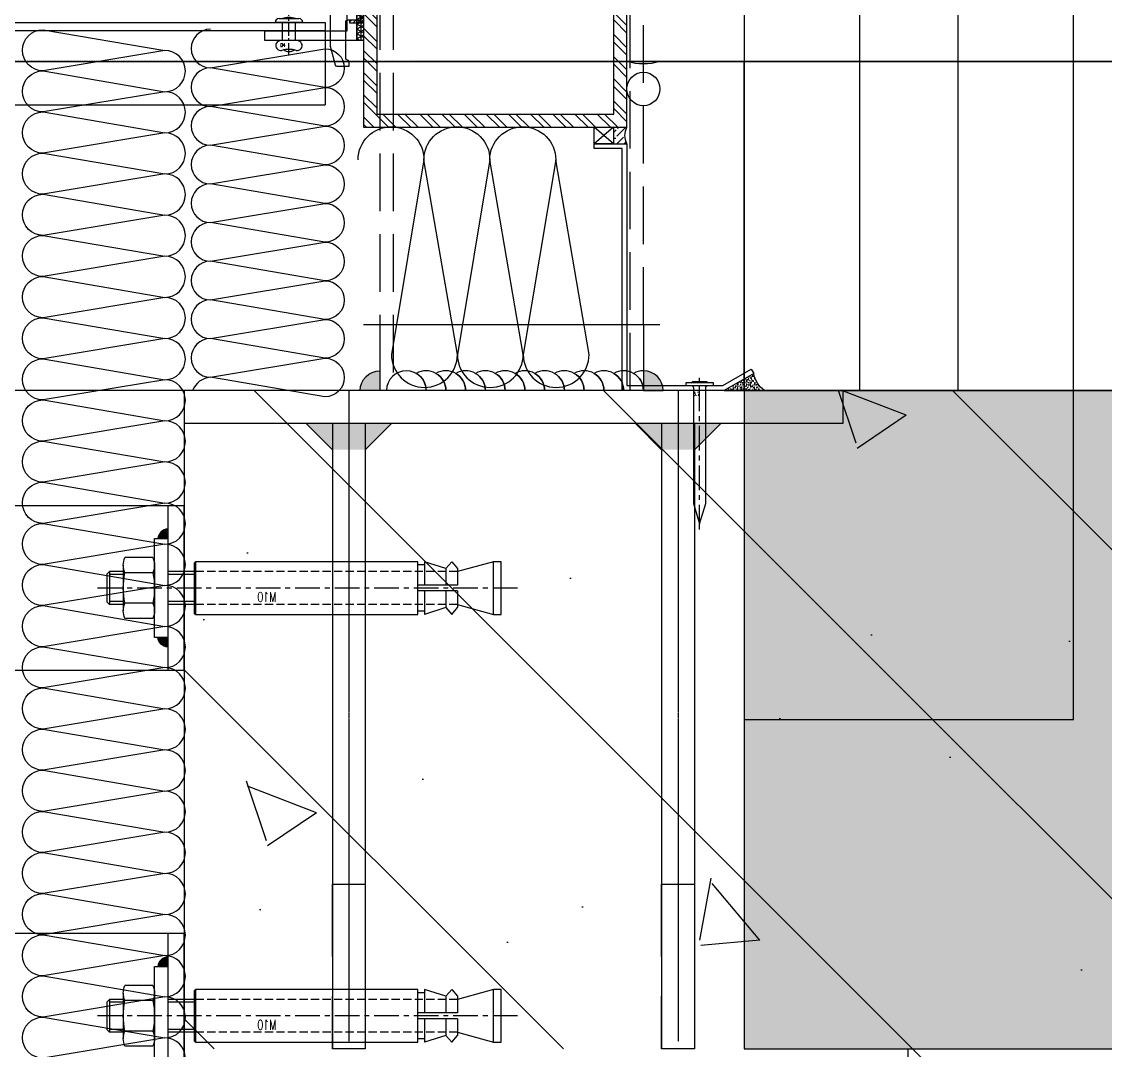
# Model space of a CAD drawing. Extents: x 220580 to 2027826, y -309201 to 71987.
# Drawn here: x 1044479.5 to 1044808.6, y -222655.3 to -222342.7 of the extents above; entities that cross this region are included whole.
import ezdxf
from ezdxf.enums import TextEntityAlignment as Align

# ---------------------------------------------------------------- set-up
doc = ezdxf.new("R2010")
doc.units = 0
for name, pattern in [('__DASH', [0.35, 0.25, -0.1]), ('CENTER', [2, 1.25, -0.25, 0.25, -0.25]), ('DASH', [0.35, 0.25, -0.1]), ('DOTE', [2.4200000000000004, 2, -0.2, 0.02, -0.2]), ('ZN-CENTER', [2, 1.25, -0.25, 0.25, -0.25]), ('ZN-DASH', [0.35, 0.25, -0.1])]:
    doc.linetypes.add(name, pattern=pattern)
for name, color, linetype in [('!ZN1-填充-8', 8, 'Continuous'), ('!ZN3-玻璃幕墙-4', 4, 'Continuous'), ('!ZN3-铝板幕墙-3', 3, 'Continuous'), ('!ZN4-辅助材料-1', 1, 'Continuous'), ('!ZN4-配件-11', 11, 'Continuous'), ('!ZN5-钢材投影-40', 40, 'Continuous'), ('!ZN5-铝材投影-112', 112, 'Continuous'), ('!ZN5-铝材断面-6', 6, 'Continuous'), ('!ZN6-虚线-8', 8, 'ZN-DASH'), ('20剖面图$0$A-SFCE', 30, 'Continuous'), ('20剖面图$0$AS-COLN', 6, 'Continuous'), ('20剖面图$0$PUB_HATCH', 8, 'Continuous'), ('2钢材断面', 2, 'Continuous'), ('40钢材投影', 40, 'Continuous'), ('A-AXIS-DOTE', 14, 'DOTE'), ('A-HATCH-1', 252, 'Continuous'), ('A-HATCH-2', 251, 'Continuous'), ('A-LIN-V', 9, 'Continuous'), ('A-WINDOW', 140, 'Continuous'), ('A_Hatch', 8, 'Continuous'), ('ALT_CEN-0-30', 1, 'CENTER'), ('AS-COLN', 6, 'Continuous'), ('AS-WALL', 40, 'Continuous'), ('COLUMN', 4, 'Continuous'), ('DIM', 173, 'Continuous'), ('Fill', 8, 'Continuous'), ('焊缝', 8, 'Continuous')]:
    doc.layers.add(name, color=color, linetype=linetype)
doc.layers.add('0CABR-填充', color=8, linetype='Continuous', lineweight=5)
doc.layers.add('0CABR-密封材料、垫片', color=195, linetype='Continuous', lineweight=9)
doc.styles.add('DHTEXT-1', font='ROMANS.shx', dxfattribs={"width": 0.7, "bigfont": 'CHINESE.shx'})
doc.dimstyles.new('ZN200', dxfattribs={"dimscale": 200, "dimtxt": 2.5, "dimasz": 1.5, "dimexe": 1, "dimexo": 2, "dimgap": 0.9, "dimtad": 1, "dimdec": 0, "dimdsep": 46, "dimtxsty": 'DHTEXT-1', "dimblk": 'ARCHTICK', "dimcen": 2.5, "dimclrd": 173, "dimclre": 173, "dimclrt": 7, "dimazin": 2, "dimtfac": 1, "dimtdec": 0, "dimtix": 1, "dimtmove": 2, "dimatfit": 3, "dimfxl": 0, "dimtolj": 1, "dimtzin": 0, "dimarcsym": 0})
pattern_1 = [(45, (962085.4510288625, -568257.4520265248), (-53.03300858899107, 53.03300858899107), []), (49.99999999999999, (962085.4510288625, -568257.4520265248), (215.178054780226, -18.82564049477853), [22.5, -247.5]), (355, (962085.4510288625, -568257.4520265248), (-41.6254000839, 225.6576401100035), [18, -198]), (100.4514, (962103.3825328625, -568259.0208285248), (173.5528145142065, 206.8318626182861), [19.122057, -210.3426336]), (46.18420000000001, (962085.4510288625, -568197.4520265248), (320.1723145876933, -49.65570429870542), [33.75, -371.25]), (96.6356, (962112.1320523624, -568201.5900186249), (280.398811664611, 292.2353612701325), [28.6830864, -315.5139]), (351.1842, (962085.4510288625, -568197.4520265248), (280.3985835400882, 292.2355802775974), [27, -297]), (21, (962115.4510288625, -568212.4520265248), (179.0721156355385, -120.7856671996016), [22.5, -247.5]), (326.0000000000001, (962115.4510288625, -568212.4520265248), (72.99459957647451, 217.5450135140559), [18, -198]), (71.4514, (962130.3736987631, -568222.5175083249), (252.066788574447, 96.75914901298572), [19.122057, -210.3426336]), (37.50000000000001, (962085.4510288625, -568257.4520265248), (3.647956595187201, 99.86815614939344), [0, -195.6, 0, -201, 0, -198.75]), (7.499999999999999, (962085.4510288625, -568257.4520265248), (78.92086123264458, 118.3235135647081), [0, -114.6, 0, -191.1, 0, -75.75]), (327.5, (962018.5510288631, -568257.4520265248), (160.1467308517227, -6.766461520313927), [0, -75, 0, -234, 0, -310.5]), (317.5, (961988.5510288631, -568257.4520265248), (174.9558508027159, 30.03149469969532), [0, -97.5, 0, -155.4, 0, -220.5])]

# ---------------------------------------------------------------- blocks, each defined once
blk = doc.blocks.new('w42342343')
at = {"layer": 'A-WINDOW'}
for points in [[(-1138245.000003817, 573257.452026597), (-1138245.000003817, 568257.4520265248)], [(-1138210.000003817, 573257.452026597), (-1138210.000003817, 568257.4520265248)], [(-1138245.000003817, 568257.4520265248), (-1138245.000003817, 568257.4520265248), (-1138245.000003808, 568157.4520265242), (-1138145.000003808, 568157.4520265242), (-1138145.000003808, 568257.4520265248), (-1138245.000003808, 568257.4520265248)]]:
    blk.add_lwpolyline(points, dxfattribs=at)
at = {"layer": 'A-WINDOW', "elevation": -8.744413752882936e-05}
for points in [[(-1138180.000003917, 568257.4520265248), (-1138180.000003918, 573257.452026597)], [(-1138145.000003917, 568257.4520265248), (-1138145.000003918, 573257.452026597)]]:
    blk.add_lwpolyline(points, dxfattribs=at)
at = {"layer": 'COLUMN'}
blk.add_lwpolyline([(-1138245.000003817, 573427.452026597), (-1138245.000003817, 568257.4520265246)], dxfattribs=at)
blk = doc.blocks.new('55555')
at = {"layer": 'COLUMN'}
blk.add_lwpolyline([(-349.9995807148516, 699.9999999991851), (-349.9995807148516, -14200.00000047102), (350.0004192851484, -14200.00000047102), (350.0004192851484, 699.9999999991851)], close=True, dxfattribs=at)
blk = doc.blocks.new('20250917080948')
at = {"layer": 'A-AXIS-DOTE', "linetype": '__DASH', "ltscale": 2}
blk.add_line((93070.14830308408, 2.328306436538696e-10), (-8769.276232785545, 0), dxfattribs=at)
blk = doc.blocks.new('20250822090122')
at = {"layer": 'A_Hatch'}
h = blk.add_hatch(dxfattribs=at)
h.set_pattern_fill('ANSI32', color=256)
h.set_pattern_definition([(45, (-80, -40), (-3.367596045400933, 3.367596045400933), []), (45, (-77.75493500000448, -40), (-3.367596045400933, 3.367596045400933), [])])
h.paths.add_polyline_path([(0, 40), (-80, 40), (-80, -40), (0, -40)])
h.paths.add_polyline_path([(-4, 36), (-4, -36), (-76, -36), (-76, 36)], flags=16)
at = {"layer": '2钢材断面'}
for points in [[(-80, 40), (0, 40), (0, -40), (-80, -40)], [(-76, 36), (-4, 36), (-4, -36), (-76, -36)]]:
    blk.add_lwpolyline(points, close=True, dxfattribs=at)
blk = doc.blocks.new('20230625105620')
at = {"layer": '0CABR-填充'}
h = blk.add_hatch(dxfattribs=at)
h.set_pattern_fill('ANSI38', color=256, scale=0.3, angle=90.00000000000001)
h.set_pattern_definition([(135, (669.6330778690171, -11486.45394119481), (-0.6735192090801863, -0.6735192090801866), []), (225, (669.6330778690171, -11486.45394119481), (-0.6735192090801858, -2.02055762724056), [2.38125, -1.42875])])
h.paths.add_polyline_path([(-5.199999999720603, 3.69999999992433), (-5.199999999953434, 4.500000000203727), (-8.5, 4.499999999970896), (-8.49999999976717, 7.499999999970896), (-5.199999999953434, 7.499999999970896), (-5.199999999953434, 8.300000000017462), (-9.49999999976717, 8.300000000017462), (-9.5, 3.69999999992433)])
h = blk.add_hatch(dxfattribs=at)
h.set_pattern_fill('ANSI38', color=256, scale=0.3, angle=90)
h.set_pattern_definition([(135, (669.6330778690754, -11486.45394119481), (-0.6735192090801865, -0.6735192090801864), []), (225, (669.6330778690754, -11486.45394119481), (-0.6735192090801867, -2.020557627240559), [2.38125, -1.42875])])
h.paths.add_polyline_path([(-5.199999999662396, 3.69999999992433), (-5.199999999895226, 4.500000000203727), (-8.499999999941792, 4.499999999970896), (-8.499999999708962, 7.499999999970896), (-5.199999999895226, 7.499999999970896), (-5.199999999895226, 8.300000000017462), (-9.499999999708962, 8.300000000017462), (-9.499999999941792, 3.69999999992433)])
h = blk.add_hatch(dxfattribs=at)
h.set_pattern_fill('ANSI38', color=256, scale=0.3, angle=90.00000000000001)
h.set_pattern_definition([(135, (669.6330778687843, -11498.45394119481), (-0.6735192090801863, -0.6735192090801866), []), (225, (669.6330778687843, -11498.45394119481), (-0.6735192090801858, -2.02055762724056), [2.38125, -1.42875])])
h.paths.add_polyline_path([(-5.199999999953434, -8.30000000007567), (-5.200000000186265, -7.499999999796273), (-8.50000000023283, -7.500000000029104), (-8.5, -4.500000000029104), (-5.200000000186265, -4.500000000029104), (-5.200000000186265, -3.699999999982538), (-9.5, -3.699999999982538), (-9.50000000023283, -8.30000000007567)])
h = blk.add_hatch(dxfattribs=at)
h.set_pattern_fill('ANSI38', color=256, scale=0.3, angle=90)
h.set_pattern_definition([(135, (669.6330778688425, -11498.45394119481), (-0.6735192090801865, -0.6735192090801864), []), (225, (669.6330778688425, -11498.45394119481), (-0.6735192090801867, -2.020557627240559), [2.38125, -1.42875])])
h.paths.add_polyline_path([(-5.199999999895226, -8.30000000007567), (-5.200000000128057, -7.499999999796273), (-8.500000000174623, -7.500000000029104), (-8.499999999941792, -4.500000000029104), (-5.200000000128057, -4.500000000029104), (-5.200000000128057, -3.699999999982538), (-9.499999999941792, -3.699999999982538), (-9.500000000174623, -8.30000000007567)])
at = {"layer": '!ZN4-辅助材料-1'}
for points in [[(-5.199999999662396, 3.69999999992433), (-5.199999999895226, 4.500000000203727), (-8.499999999941792, 4.499999999970896), (-8.499999999708962, 7.499999999970896), (-5.199999999895226, 7.499999999970896), (-5.199999999895226, 8.300000000017462), (-9.499999999708962, 8.300000000017462), (-9.499999999941792, 3.69999999992433), (-5.199999999662396, 3.69999999992433)], [(-5.199999999662396, -3.700000000215368), (-5.199999999895226, -4.500000000261934), (-8.499999999941792, -4.500000000261934), (-8.499999999708962, -7.500000000029104), (-5.199999999895226, -7.500000000261934), (-5.199999999895226, -8.30000000007567), (-9.499999999708962, -8.30000000007567), (-9.499999999941792, -3.699999999982538), (-5.199999999662396, -3.700000000215368)]]:
    blk.add_lwpolyline(points, dxfattribs=at)
at = {"layer": '!ZN5-铝材投影-112'}
blk.add_lwpolyline([(-4.499999999767169, 3.999999999970896), (-4.5, -4.000000000029104, -0.4142135623702536), (-4.999999999767169, -4.500000000029104), (-7.999999999767169, -4.500000000029104, 0.414213562373095), (-8.49999999976717, -5.000000000029104), (-8.49999999976717, -7.000000000029104, 0.414213562373095), (-7.999999999767169, -7.500000000029104), (-4.499999999476131, -7.500000000025466, -0.414213562373095), (-3.999999999476131, -8.000000000025466), (-3.999999999476131, -19.00000000002547, -0.414213562373095), (-4.499999999476131, -19.50000000002547, 0.414213562373095), (-4.999999999476131, -20.00000000002547), (-4.999999999476131, -21.50000000002547), (-1.491358648519963, -21.5000000000291, 0.3394542588629411), (-1.008395735407248, -21.12940952254576), (0.5, -15.5000000000291), (0.5, -0.5000000000291038), (0, -2.91038304567337e-11), (0.5, 0.4999999999708962), (0.5000000002328306, 15.4999999999709), (-1.008395735174417, 21.12940952248755, 0.3394542588629411), (-1.491358648519963, 21.4999999999709), (-4.999999999476131, 21.49999999996726), (-4.999999999476131, 19.99999999996726, 0.414213562373095), (-4.499999999476131, 19.49999999996726, -0.414213562373095), (-3.999999999476131, 18.99999999996726), (-3.999999999476131, 7.999999999967258, -0.414213562373095), (-4.499999999476131, 7.499999999967258), (-7.999999999767169, 7.499999999970896, 0.414213562373095), (-8.49999999976717, 6.999999999970896), (-8.49999999976717, 4.999999999970896, 0.414213562373095), (-7.999999999767169, 4.499999999970896), (-4.999999999767169, 4.499999999970896, -0.4142135623688329), (-4.499999999767169, 3.999999999970896)], format="xyb", close=True, dxfattribs=at)
at = {"layer": '0CABR-密封材料、垫片'}
for points in [[(-5.199999999720603, 3.69999999992433), (-5.199999999953434, 4.500000000203727), (-8.5, 4.499999999970896), (-8.49999999976717, 7.499999999970896), (-5.199999999953434, 7.499999999970896), (-5.199999999953434, 8.300000000017462), (-9.49999999976717, 8.300000000017462), (-9.5, 3.69999999992433), (-5.199999999720603, 3.69999999992433)], [(-5.199999999720603, -3.700000000215368), (-5.199999999953434, -4.500000000261934), (-8.5, -4.500000000261934), (-8.49999999976717, -7.500000000029104), (-5.199999999953434, -7.500000000261934), (-5.199999999953434, -8.30000000007567), (-9.49999999976717, -8.30000000007567), (-9.5, -3.699999999982538), (-5.199999999720603, -3.700000000215368)]]:
    blk.add_lwpolyline(points, dxfattribs=at)
blk = doc.blocks.new('*U1818')
at = {"linetype": 'ByBlock', "lineweight": -2, "ltscale": 10}
for p, q in [((0, 4.200000000000099), (0, -4.199999999999992)), ((-1.19999999999709, -2.999999999995627), (-1.19999999999709, 2.999999999995733)), ((5.50000000054162, 2.000000000000053), (0, 2.000000000000053)), ((5.50000000054162, 2.500000000000053), (5.50000000054162, -2.499999999999947)), ((5.50000000054162, -1.999999999999947), (0, -1.999999999999947))]:
    blk.add_line(p, q, dxfattribs=at)
at = {"color": 0, "linetype": 'CENTER', "ltscale": 3}
blk.add_line((10.0124521631674, 5.329070518200751e-14), (-2.451370260241674, 5.329070518200751e-14), dxfattribs=at)
at = {"linetype": 'ByBlock', "lineweight": -2, "ltscale": 10}
for centre, radius, start, end in [((0, 2.999999999995733), 1.2, 90, 180), ((7.00000000054162, 2.500000000000053), 1.5, 348.4480414647314, 180), ((4.415117063422031, -3.584688101909705e-12), 5.96066603962293, 160.3950489643864, 199.6049510356135), ((16.16515139045397, 5.329070518200751e-14), 8, 164.3308475018224, 195.6691524981776), ((6.186535024229231, -0.0009536892320660684), 2.672094166157843, 323.2266208412516, 36.78433105121244), ((0, -2.999999999995627), 1.2, 180, 270), ((7.00000000054162, -2.499999999999947), 1.5, 180, 11.5519585352685)]:
    blk.add_arc(centre, radius, start, end, dxfattribs=at)
at = {"layer": 'Defpoints', "color": 0, "ltscale": 10, "style": 'DHTEXT-1', "width": 0.7}
blk.add_text('D4', height=1, rotation=90, dxfattribs=at).set_placement((7.370543652128534, -1.846676056511448), align=Align.CENTER)
blk = doc.blocks.new('20180403.16475379')
at = {"layer": '!ZN1-填充-8', "ltscale": 2}
blk.add_hatch(color=8, dxfattribs=at).paths.add_polyline_path([(1.000034899334423e-08, -6), (1.000034899334423e-08, 0), (6.000000010000349, 0, -0.4142135623730951)])
blk.add_lwpolyline([(1.000034899334423e-08, 0), (1.000034899334423e-08, -6, 0.414213562373095), (6.000000010000349, 0)], format="xyb", dxfattribs=at)
blk = doc.blocks.new('20250910130618')
at = {"layer": '!ZN5-钢材投影-40', "ltscale": 1000}
for p, q in [((111.0017149738742, 0), (111.0017149738742, -20)), ((191.0017149738705, 0), (191.0017149738778, -20))]:
    blk.add_line(p, q, dxfattribs=at)
at = {"layer": '!ZN6-虚线-8', "color": 8, "linetype": 'ZN-DASH', "ltscale": 70}
for p, q in [((111.0017149738742, 0), (111.0017149738669, 149.9999999999854)), ((111.0017149738815, 150), (191.0017149738633, 150)), ((115.0017149738742, -20), (115.0017149738596, 149.9999999999854)), ((187.0017149738633, 149.9999999999854), (187.0017149738633, -20)), ((191.0017149738633, 149.9999999999854), (191.0017149738705, 0))]:
    blk.add_line(p, q, dxfattribs=at)
at = {"layer": '焊缝', "ltscale": 1000, "elevation": -1.078624396247179e-10}
blk.add_lwpolyline([(111.0017149738705, -14.00000024508336, -0.1315798025015422), (114, -14.80384757729189, 0.2679491924311229), (111, -20, -0.5773502691896255), (120, -14.80384757729189, 0.2679491924311229), (117, -20, -0.5773502691896255), (126, -14.80384757729189, 0.2679491924311229), (123, -20, -0.5773502691896255), (132, -14.80384757729189, 0.2679491924311229), (129, -20, -0.5773502691896255), (138, -14.80384757729189, 0.2679491924311229), (135, -20, -0.5773502691896255), (144, -14.80384757729189, 0.2679491924311229), (141, -20, -0.5773502691896255), (150, -14.80384757729189, 0.2679491924311229), (147, -20, -0.5773502691896255), (156, -14.80384757729189, 0.2679491924311229), (153, -20, -0.5773502691896255), (162, -14.80384757729189, 0.2679491924311229), (159, -20, -0.5773502691896255), (168, -14.80384757729189, 0.2679491924311229), (165, -20, -0.5773502691896255), (174, -14.80384757729189, 0.2679491924311229), (171, -20, -0.5773502691896255), (180, -14.80384757729189, 0.2679491924311229), (177, -20, -0.9999999999999999), (189, -20)], format="xyb", dxfattribs=at)
at = {"layer": '!ZN3-玻璃幕墙-4', "xscale": -1, "rotation": 270}
blk.add_blockref('20180403.16475379', (111.0017149638697, -20.00000000999717), dxfattribs=at)
at = {"layer": '!ZN3-玻璃幕墙-4', "rotation": 90}
blk.add_blockref('20180403.16475379', (191.001714983875, -20.00000000999717), dxfattribs=at)
blk = doc.blocks.new('*U1916')
at = {"linetype": 'ByBlock', "ltscale": 10}
for p, q in [((-0.7999999999997556, 4.200000000000042), (-0.7999999999997556, -4.20000000000147)), ((-1.335820343228988e-12, 4.200000000000042), (-0.7999999999997556, 4.200000000000042)), ((1.335820343228988e-12, -4.199999999999935), (-1.335820343228988e-12, 4.200000000000042)), ((-1.099999999999767, 2.281819537641123), (-1.099999999999767, -2.281819537642608)), ((-0.9499999999997897, 2.326965969312877), (-0.9499999999997897, -2.326965969314362)), ((-0.7999999999997556, -4.20000000000147), (1.335820343228988e-12, -4.199999999999935))]:
    blk.add_line(p, q, dxfattribs=at)
at = {"color": 0, "linetype": 'ZN-CENTER', "ltscale": 6}
blk.add_line((43.75691669705304, 4.925789506012574e-14), (-2.334210881697629, 5.329070518200751e-14), dxfattribs=at)
at = {"linetype": 'ByBlock', "ltscale": 10}
blk.add_lwpolyline([(0, -2.522000000000165, -0.414213562373095), (0.6719999999999402, -1.849999999999969), (35.87027027027045, -1.849999999999973), (42, 4.925789506012574e-14), (35.87027027027045, 1.850000000000072), (0.6719999999999402, 1.850000000000076, -0.414213562373095), (0, 2.521999999999476)], format="xyb", dxfattribs=at)
for centre, start, end in [((-1.117211323007012, 2.610766877386478), 272.9951230191359, 344.3665125859252), ((-1.117211323007012, -2.610766877387963), 15.63348741407401, 87.00487698086415)]:
    blk.add_arc(centre, 0.329397301089755, start, end, dxfattribs=at)
at = {"layer": 'Defpoints', "color": 0, "ltscale": 10, "style": 'DHTEXT-1', "width": 0.7}
blk.add_text('3.7', height=1.125, rotation=90, dxfattribs=at).set_placement((3.092591720855712, -0.9336714974895588), align=Align.CENTER)
blk = doc.blocks.new('*U619')
at = {"layer": '!ZN1-填充-8'}
h = blk.add_hatch(dxfattribs=at)
h.set_pattern_fill('AR-SAND', color=256, scale=0.5, angle=180, style=0)
h.set_pattern_definition([(217.5, (-3496.63743785773, 21478.81138280567), (0.03149667905480396, -0.9634118845065793), [0, -0.76, 0, -0.85, 0, -0.8125]), (187.5, (-3496.63743785773, 21478.81138280567), (-0.8848883526338638, -1.41107303261487), [0, -0.4099999999999999, 0, -0.6849999999999999, 0, -0.2625]), (147.4999999999999, (-3496.022437857725, 21478.81138280567), (-1.557070930875748, -0.002829526768482058), [0, -0.2499999999999997, 0, -0.8999999999999989, 0, -1.174999999999998]), (137.5, (-3496.022437857725, 21478.81138280567), (-1.503063302286147, -0.4388377824671244), [0, -0.125, 0, -0.59, 0, -0.675])])
edge = h.paths.add_edge_path()
edge.add_line((8.185452315956354e-12, 42.30838718621089), (2.273736754432321e-11, 31.06128499305487))
edge.add_line((2.273736754432321e-11, 31.06128499305487), (5.160769515497122, 39.99999999999272))
edge.add_ellipse((6.64013668665666, 50.23041967866448), major_axis=(-7.309241206491248, 7.309241206491246), ratio=0.9999999999978988, start_angle=95.03073259713369, end_angle=126.77179443822749, ccw=False)
at = {"layer": '!ZN1-填充-8', "ltscale": 0.1}
h = blk.add_hatch(dxfattribs=at)
h.set_pattern_fill('ANSI36', color=256, style=0)
h.set_pattern_definition([(45, (-3493.069367150369, 21478.81138280565), (0.8418990113502336, 3.086963041617522), [3.96875, -0.79375, 0, -0.79375])])
edge = h.paths.add_edge_path()
edge.add_line((74.99999999999844, 1.500000000002911), (74.99999999999935, -2.598842320768016))
edge.add_line((74.99999999999935, -2.598842320768016), (79.99999999999935, -2.598842320768016))
edge.add_line((79.99999999999935, -2.598842320768016), (79.99999999999935, 1.500000000006549))
edge.add_arc((77.49999999999616, 6.267781087618642), 5.383468816610241, 242.3295984684391, 297.670401531626, ccw=False)
at = {"layer": '!ZN4-辅助材料-1', "ltscale": 4}
blk.add_lwpolyline([(5.160769515494394, 39.99999999999272), (3.456079866737127e-11, 31.06128499305487), (3.456079866737127e-11, 31.06128499305487), (1.2732925824821e-11, 43.26778185682633, 0.1983726770642686), (5.16076951550167, 39.99999999999272)], format="xyb", dxfattribs=at)
at = {"layer": '!ZN4-辅助材料-1'}
blk.add_lwpolyline([(74.99999999999935, -2.598842320768016), (74.99999999999935, -8.499999999997089), (79.99999999999935, -8.499999999997089), (79.99999999999935, -2.598842320768016)], close=True, dxfattribs=at)
at = {"layer": '!ZN4-辅助材料-1', "color": 8}
for points in [[(74.99999999999935, -2.598842320768016), (79.99999999999935, -8.499999999997089)], [(79.99999999999935, -2.598842320768016), (74.99999999999935, -8.499999999997089)]]:
    blk.add_lwpolyline(points, dxfattribs=at)
at = {"layer": '!ZN4-辅助材料-1', "color": 1, "ltscale": 0.1}
blk.add_arc((77.49999999999616, 6.267781087618642), 5.383468816610241, 242.3295984684387, 297.6704015316304, dxfattribs=at)
at = {"ltscale": 20}
blk.add_lwpolyline([(74.99999999999844, -8.499999999997089), (74.99999999999844, 1.500000000002911), (1.5, 1.500000000029104), (1.500000000034561, 30.65936120440892), (6.459807621177333, 39.25), (5.160769515494394, 39.99999999999272), (3.456079866737127e-11, 31.06128499305487), (0, 0), (73.49999999999844, -7.269740365245525e-13), (73.49999999999844, -8.499999999997089)], close=True, dxfattribs=at)
at = {"layer": '!ZN4-配件-11', "color": 1, "extrusion": (0, 0, -1), "zscale": -1}
blk.add_blockref('*U1916', (-1.500000000033197, 23.56136798580701), dxfattribs=at)
blk = doc.blocks.new('室内胶缝示意')
at = {"ltscale": 0.1}
blk.add_arc((-4.999999999869033, 15.57612454575161), 16.35896255462005, 252.2031562995401, 287.7968437004599, dxfattribs=at)
at = {"ltscale": 0.1, "extrusion": (0, 0, -1)}
blk.add_ellipse((-4.990384680597344, -8.375798344054544), major_axis=(-3.911665190393874e-10, 5.092968818538793), ratio=0.981745653301395, dxfattribs=at)
blk = doc.blocks.new('A$Cec10f56f')
at = {"layer": '!ZN1-填充-8'}
h = blk.add_hatch(color=252, dxfattribs=at)
h.dxf.hatch_style = 1
h.paths.add_polyline_path([(10.00000073583942, 54.9999991057266), (10.00000073583942, 62.94425072797458), (18.00873087856598, 54.99999902409036)])
h = blk.add_hatch(color=252, dxfattribs=at)
h.dxf.hatch_style = 1
h.paths.add_polyline_path([(18.00873087856598, 54.99999902409036), (18.0087308887596, 44.99999946681783), (10.00000074603304, 44.99999946681783), (10.00000073583942, 54.9999991057266)])
h = blk.add_hatch(color=252, dxfattribs=at)
h.dxf.hatch_style = 1
h.paths.add_polyline_path([(10.00000073583942, 44.99999982787995), (10.00000073583942, 37.05574820563197), (18.00873087856598, 44.99999990951619)])
h = blk.add_hatch(color=252, dxfattribs=at)
h.dxf.hatch_style = 1
h.paths.add_polyline_path([(10.00000073583942, -45.0000008942734), (10.00000073583942, -37.05574927202542), (18.00873087856598, -45.00000097590964)])
h = blk.add_hatch(color=252, dxfattribs=at)
h.dxf.hatch_style = 1
h.paths.add_polyline_path([(18.00873087856598, -45.00000097590964), (18.0087308887596, -55.00000053318217), (10.00000074603304, -55.00000053318217), (10.00000073583942, -45.0000008942734)])
h = blk.add_hatch(color=252, dxfattribs=at)
h.dxf.hatch_style = 1
h.paths.add_polyline_path([(10.00000073583942, -55.00000017212005), (10.00000073583942, -62.94425179436803), (18.00873087856598, -55.00000009048381)])
at = {"layer": '2钢材断面'}
for p, q in [((0, 100), (10, 100)), ((0, 100), (0, -100)), ((10, 100), (10.00000109216853, 45)), ((10.00000109216853, 45), (10, -44)), ((10, -44), (10, -100)), ((0, -100), (10, -100))]:
    blk.add_line(p, q, dxfattribs=at)
at = {"layer": '40钢材投影'}
for p, q in [((18.00873087856598, 54.99999902409036), (10.00000073583942, 62.94425072797458)), ((10.00000015634578, 54.9999999126303), (200, 54.99999761907384)), ((200, 55), (200, 45)), ((10, 45), (200, 45)), ((18.00873087856598, 44.99999990951619), (10.00000073583942, 37.05574820563197)), ((18.00873087856598, -45.00000097590964), (10.00000073583942, -37.05574927202542)), ((10.00000015634578, -45.0000000873697), (200, -45.00000238092616)), ((200, -45), (200, -55)), ((10, -55), (200, -55)), ((18.00873087856598, -55.00000009048381), (10.00000073583942, -62.94425179436803))]:
    blk.add_line(p, q, dxfattribs=at)
for points in [[(172, 45), (150, 45), (150, 55), (200, 55), (200, 45), (184, 45)], [(172, -55), (150, -55), (150, -45), (200, -45), (200, -55), (184, -55)]]:
    blk.add_lwpolyline(points, dxfattribs=at)
at = {"layer": 'ALT_CEN-0-30', "ltscale": 0.3}
for p, q in [((0, 50), (197.8050792769063, 50)), ((0, -50), (197.8050792769063, -50))]:
    blk.add_line(p, q, dxfattribs=at)
blk = doc.blocks.new('*U607')
h = blk.add_hatch(color=0)
edge = h.paths.add_edge_path()
edge.add_line((-15.00000000000364, 2.999999999993179), (-15.00000000000364, 1.591615728102624e-12))
edge.add_line((-15.00000000000364, 1.591615728102624e-12), (-18.00000000000387, 2.728484105318785e-12))
edge.add_arc((-14.58609127035152, -0.4139087296600792), 3.438908729653297, 456.9129077606186, 533.0870922391964, ccw=False)
h = blk.add_hatch(color=0)
edge = h.paths.add_edge_path()
edge.add_line((14.99999999999636, 2.999999999993179), (14.99999999999636, 1.591615728102624e-12))
edge.add_line((14.99999999999636, 1.591615728102624e-12), (17.99999999999659, 2.728484105318785e-12))
edge.add_arc((14.58609127034424, -0.4139087296600792), 3.438908729653297, 6.912907760803543, 83.08709223938138)
at = {"color": 0, "linetype": 'CENTER', "ltscale": 6}
blk.add_line((-5.076897547976395e-12, -106.2153711569533), (2.046363078989089e-12, 22.5315035618338), dxfattribs=at)
at = {"linetype": 'ByBlock', "ltscale": 20}
for p, q in [((-4.166666666667254, 18.4999999997375), (-5.000000000003013, 17.66666666640901)), ((-5.000000000003013, 17.66666666640901), (4.999999999996994, 17.66666666640901)), ((-5.000000000003013, 13.49999999992667), (-5.000000000003013, 17.66666666640901)), ((-4.166666666667254, 18.4999999997375), (4.166666666664874, 18.4999999997375)), ((-4.145833333406472, 13.49999999992667), (-4.145833333406472, 17.66666666640901)), ((4.145833333414203, 13.4999999999194), (4.145833333414203, 17.66666666640901)), ((4.166666666664874, 18.4999999997375), (4.999999999996994, 17.66666666640901)), ((4.999999999996994, 13.4999999999194), (4.999999999996994, 17.66666666640901)), ((-6.92820323027513, 13.49999999999625), (6.928203230277404, 13.49999999999625)), ((-9.23760430703146, 4.499999999996248), (-9.23760430703146, 12.99999999999625)), ((-4.618802153515162, 4.499999999996248), (-4.618802153515162, 12.99999999999625)), ((4.618802153517436, 4.499999999996248), (4.618802153517436, 12.99999999999625)), ((9.237604307033735, 4.499999999996248), (9.237604307033735, 12.99999999999625)), ((-6.92820323027513, 3.999999999996248), (6.928203230277404, 3.999999999996248)), ((-5.000000000003013, -7.999999999820957), (-5.000000000003013, 1.820126271923073e-10)), ((-4.145833333406472, -7.999999999820957), (-4.145833333406472, 1.820126271923073e-10)), ((4.145833333414203, -7.999999999820957), (4.145833333414203, 1.820126271923073e-10)), ((4.999999999996994, -7.999999999820957), (4.999999999996994, 1.820126271923073e-10)), ((-7.999999999999375, -8.44444444444514), (-7.55555555555776, -7.999999999999886)), ((-7.55555555555776, -7.999999999999886), (7.555555555555372, -7.999999999999886)), ((8.000000000000625, -8.444444444452415), (7.555555555555372, -7.999999999999886))]:
    blk.add_line(p, q, dxfattribs=at)
at = {"linetype": 'DASH', "ltscale": 10}
for p, q in [((-5.000000000003087, -87.9999999999999), (-5.000000000003013, -7.999999999999886)), ((4.999999999996913, -87.9999999999999), (4.999999999996994, -7.999999999999886))]:
    blk.add_line(p, q, dxfattribs=at)
at = {"ltscale": 10}
for p, q in [((-8.000000000006732, -77.94758677210257), (-0.8888888888934723, -77.94758677210258)), ((-5.963513038755213, -84.4999999999999), (-8.000000000006725, -77.94758677210258)), ((-7.000000000006725, -77.94758677210258), (-7.000000000006725, -75.94758677210258)), ((-0.8888888888934723, -87.9999999999999), (-0.8888888888934723, -75.94758677210258)), ((0.8888888888839013, -87.9999999999999), (0.8888888888839013, -75.94758677210258)), ((0.8888888888839084, -77.94758677210258), (8.00000000000055, -77.94758677210258)), ((5.963513038749038, -84.4999999999999), (8.00000000000055, -77.94758677210258)), ((7.000000000000551, -77.94758677210258), (7.000000000000551, -75.94758677210258)), ((-5.963513038755213, -84.4999999999999), (-0.8888888888934794, -84.4999999999999)), ((0.8888888888839013, -84.4999999999999), (5.963513038749038, -84.4999999999999)), ((-5.963513038755213, -87.9999999999999), (-0.8888888888934794, -87.99999999999989)), ((0.8888888888839013, -87.99999999999989), (5.963513038749038, -87.9999999999999))]:
    blk.add_line(p, q, dxfattribs=at)
at = {"linetype": 'ByBlock', "ltscale": 20}
blk.add_lwpolyline([(14.99999999999727, 1.13686837721616e-13), (14.99999999999727, 4.000000000000114), (-14.99999999999545, 4.000000000000114), (-14.99999999999545, 1.13686837721616e-13)], close=True, dxfattribs=at)
at = {"color": 0}
for points in [[(-15.00000000000273, 2.999999999993292), (-15.00000000000273, 1.13686837721616e-13), (-18.00000000000273, 2.842170943040401e-12, -0.3451779686434808)], [(14.99999999999727, 2.999999999993292), (14.99999999999727, 1.13686837721616e-13), (17.99999999999727, 2.842170943040401e-12, 0.3451779686434808)]]:
    blk.add_lwpolyline(points, format="xyb", close=True, dxfattribs=at)
at = {"ltscale": 10}
blk.add_lwpolyline([(-8.00000000000665, -8.444444444452415), (8.000000000000625, -8.444444444452415), (8.00000000000055, -75.94758677210258), (-8.000000000006725, -75.94758677210258)], close=True, dxfattribs=at)
for points in [[(-5.963513038755213, -84.4999999999999), (-8.000000000006725, -86.2499999999999), (-5.963513038755213, -87.9999999999999)], [(5.963513038749038, -84.4999999999999), (8.00000000000055, -86.2499999999999), (5.963513038749038, -87.9999999999999)]]:
    blk.add_lwpolyline(points, dxfattribs=at)
at = {"linetype": 'ByBlock', "ltscale": 20}
for points in [[(4.999999999996913, -87.9999999999999), (7.999999999982361, -98.98046481074721), (7.999999999985999, -101.2460711060066), (-7.999999999992173, -101.2460711060066), (-7.999999999992173, -98.98046481074721), (-5.000000000003087, -87.9999999999999)], [(7.999999999982361, -98.98046481076176), (-7.999999999992173, -98.98046481076176)]]:
    blk.add_lwpolyline(points, dxfattribs=at)
for centre, radius, start, end in [((-6.92820323027513, 7.916666666664128), 5.583333333333478, 65.56730232063656, 114.4326976793634), ((1.13686837721616e-12, -8.083333333337691), 21.58333333333508, 77.64321860954969, 102.3567813904503), ((6.928203230277404, 7.916666666664128), 5.583333333333478, 65.56730232063656, 114.4326976793634), ((-6.92820323027513, 9.583333333330188), 5.583333333333478, 245.5673023206366, 294.4326976793634), ((1.13686837721616e-12, 25.58333333333201), 21.58333333333508, 257.6432186095497, 282.3567813904503), ((6.928203230277404, 9.583333333330188), 5.583333333333478, 245.5673023206366, 294.4326976793634)]:
    blk.add_arc(centre, radius, start, end, dxfattribs=at)
at = {"layer": 'Defpoints', "color": 0, "ltscale": 10, "style": 'DHTEXT-1', "width": 0.7}
blk.add_text('M10', height=3, rotation=90, dxfattribs=at).set_placement((4.219895687111702, -30.11356242580848), align=Align.CENTER)
blk = doc.blocks.new('20250910150110')
at = {"layer": '!ZN5-钢材投影-40', "ltscale": 1000}
blk.add_line((5, 50), (5, 0), dxfattribs=at)
blk.add_lwpolyline([(85, 50), (85, 0), (0, 0), (0, 50)], close=True, dxfattribs=at)
at = {"layer": '焊缝', "ltscale": 200}
for points in [[(85, 50, 0.5773502691896255), (79, 53.46410161514359, -0.2679491924311228), (81, 50, 0.5773502691896255), (75, 53.46410161514359, -0.2679491924311228), (77, 50, 0.5773502691896255), (71, 53.46410161514359, -0.2679491924311228), (73, 50, 0.5773502691896255), (67, 53.46410161514359, -0.2679491924311228), (69, 50, 0.9999999999999999), (61, 50, 0.9999999999999999)], [(85, 50, -0.5773502691896255), (88.46410161513631, 44, 0.2679491924311229), (85, 46, -0.5773502691896255), (88.46410161513631, 40, 0.2679491924311229), (85, 42, -0.5773502691896255), (88.46410161513631, 36, 0.2679491924311229), (85, 38, -0.5773502691896255), (88.46410161513631, 32, 0.2679491924311229), (85, 34, -0.5773502691896255), (88.46410161513631, 28, 0.2679491924311229), (85, 30, -0.5773502691896255), (88.46410161513631, 24, 0.2679491924311229), (85, 26, -0.5773502691896255), (88.46410161513631, 20, 0.2679491924311229), (85, 22, -0.5773502691896255), (88.46410161513631, 16, 0.2679491924311229), (85, 18, -0.5773502691896255), (88.46410161513631, 12, 0.2679491924311229), (85, 14, -0.5773502691896255), (88.46410161513631, 8, 0.2679491924311229), (85, 10, -0.9999999999999999), (85, 2, -0.9999999999999999)], [(85, 0, -0.5773502691896255), (79, -3.464101615143591, 0.2679491924311228), (81, 0, -0.5773502691896255), (75, -3.464101615143591, 0.2679491924311228), (77, 0, -0.5773502691896255), (71, -3.464101615143591, 0.2679491924311228), (73, 0, -0.5773502691896255), (67, -3.464101615143591, 0.2679491924311228), (69, 0, -0.9999999999999999), (61, 0, -0.9999999999999999)]]:
    blk.add_lwpolyline(points, format="xyb", dxfattribs=at)
at = {"layer": '!ZN4-配件-11', "color": 1, "ltscale": 50, "rotation": 270}
blk.add_blockref('*U607', (5, 25), dxfattribs=at)
blk = doc.blocks.new('A$Cd5f9d5c2')
at = {"layer": '!ZN1-填充-8'}
h = blk.add_hatch(dxfattribs=at)
h.set_pattern_fill('NET3', color=256, scale=0.4, angle=90.00000000000001, style=0)
h.set_pattern_definition([(90, (40464.72729863692, -18950.76664067077), (-1.27, -1.453181936431905e-17), []), (150, (40464.72729863692, -18950.76664067077), (-0.6350000000000002, -1.099852262806237), []), (210, (40464.72729863692, -18950.76664067077), (0.6349999999999998, -1.099852262806237), [])])
h.paths.add_polyline_path([(467.6381285598036, 29.33042074838886), (465.6381285598036, 29.33042074838886), (465.6381285598036, 6.330420752346981), (467.6381285598036, 6.330420752346981)])
at = {"layer": '20剖面图$0$PUB_HATCH'}
h = blk.add_hatch(dxfattribs=at)
h.set_pattern_fill('钢筋混凝土', color=256, scale=30, style=0)
h.set_pattern_definition(pattern_1)
h.paths.add_polyline_path([(300.1999940848909, -1067.452026517509), (300.1999940848909, -99.99999999269494), (-199.8000059435144, -99.99999985657632), (-199.8000058974139, -1067.452026524814)])
h = blk.add_hatch(dxfattribs=at)
h.set_pattern_fill('钢筋混凝土', color=256, scale=30, style=0)
h.set_pattern_definition(pattern_1)
h.paths.add_polyline_path([(300.1999941179529, -99.99999992258381), (300.1999940869864, -300.0000000774162), (520.1013752010185, -299.9999999885913), (520.1013752010185, -100)])
at = {"layer": '!ZN3-铝板幕墙-3', "ltscale": 20}
for p, q in [((663.1013752205763, 11.83042075330741, 7.051955165467583e-09), (477.2850030565169, 11.83042075330741, 7.232245025079465e-09)), ((477.2850030565169, 11.83042075330741, 7.232245025079465e-09), (477.2850030565169, -13.16957924669259, 7.232245025079465e-09)), ((477.2850030565169, 9.330420753307408, 7.232245025079465e-09), (662.1013752203435, 9.330420753307408, 7.051955165467583e-09)), ((640.1013752205763, -13.16957924669259, 7.051955165467583e-09), (477.2850030565169, -13.16957924669259, 7.232245025079465e-09))]:
    blk.add_line(p, q, dxfattribs=at)
at = {"layer": '!ZN4-辅助材料-1', "ltscale": 5, "elevation": 7.232245025079465e-09}
blk.add_lwpolyline([(467.6381285598036, 29.33042074838886), (465.6381285598036, 29.33042074838886), (465.6381285598036, 6.330420752346981), (467.6381285598036, 6.330420752346981)], close=True, dxfattribs=at)
at = {"layer": '!ZN5-钢材投影-40', "ltscale": 0.3}
blk.add_line((375.6381285598036, -80.0000000007567, 7.255332780451523e-09), (465.6381285598036, -80.0000000007567, 7.185972756523247e-09), dxfattribs=at)
at = {"layer": '!ZN5-铝材投影-112', "elevation": 7.232245025079465e-09}
blk.add_lwpolyline([(467.6381285598036, 29.33042075060075), (467.6381285598036, 6.330420752346981), (495.6381285598036, 6.330420752346981), (495.6381285598036, 9.330420752346981), (470.6381285598036, 9.330420753802173), (470.6381285598036, 29.33042075205594)], close=True, dxfattribs=at)
at = {"layer": '20剖面图$0$A-SFCE'}
blk.add_line((-49.80000000004657, 0), (451.2485501351766, 0), dxfattribs=at)
at = {"layer": '20剖面图$0$AS-COLN'}
for p, q in [((-199.8000059435144, -99.99999985657632), (451.2485493354034, -100)), ((300.1999941025861, -1067.452026524814), (300.1999940746464, -300))]:
    blk.add_line(p, q, dxfattribs=at)
at = {"layer": 'AS-COLN'}
blk.add_line((520.1013752010185, -100.0000000007567, 7.126736928146837e-09), (520.1013752010185, -350.0000000007567, 7.126736928146837e-09), dxfattribs=at)
at = {"layer": 'Fill'}
for points, elevation in [([(512.1148361046799, 9.79626480373554, -1), (512.1148361046799, -1.953735196264461), (477.3444502896164, 3.841329106246121, 1), (477.3444502896164, -7.908670893753879), (512.1148361046799, -1.953735196264461, -1), (512.1148361046799, -13.70373519626446), (477.3444502896164, -7.908670893753879, 1), (477.3444502896164, -19.65867089375388), (512.1148361046799, -13.70373519626446, -1), (512.1148361046799, -25.45373519626446), (477.3444502896164, -19.65867089375388, 1), (477.3444502896164, -31.40867089375388), (512.1148361046799, -25.45373519626446, -1), (512.1148361046799, -37.20373519626446), (477.3444502896164, -31.40867089375388, 1), (477.3444502896164, -43.15867089375388), (512.1148361046799, -37.20373519626446, -1), (512.1148361046799, -48.95373519626446), (477.3444502896164, -43.15867089375388, 1), (477.3444502896164, -54.90867089375388), (512.1148361046799, -48.95373519626446, -1), (512.1148361046799, -60.70373519626446), (477.3444502896164, -54.90867089375388, 1), (477.3444502896164, -66.65867089375388), (512.1148361046799, -60.70373519626446, -1), (512.1148361046799, -72.45373519626446), (477.3444502896164, -66.65867089375388, 1), (477.3444502896164, -78.40867089375388), (512.1148361046799, -72.45373519626446, -1), (512.1148361046799, -84.20373519626446), (477.3444502896164, -78.40867089375388, 1), (477.3444502896164, -90.15867089375388), (512.1148361046799, -84.20373519626446, -1), (512.1148361046799, -95.95373519626446), (477.3444502896164, -90.15867089375388, 1), (477.3444502896164, -101.9086708937539), (512.1148361046799, -95.95373519626446, -0.2866255276561394), (517.5508530789521, -100.0000000007567, -0.2866255276561394)], 7.126736928146837e-09), ([(525.9828795383219, -309.1970729340392, -1), (525.9828795383219, -296.6970729340392), (562.9726516820956, -302.8620349579724, 1), (562.9726516820956, -290.3620349579724), (525.9828795383219, -296.6970729340392, -1), (525.9828795383219, -284.1970729340392), (562.9726516820956, -290.3620349579724, 1), (562.9726516820956, -277.8620349579724), (525.9828795383219, -284.1970729340392, -1), (525.9828795383219, -271.6970729340392), (562.9726516820956, -277.8620349579724, 1), (562.9726516820956, -265.3620349579724), (525.9828795383219, -271.6970729340392, -1), (525.9828795383219, -259.1970729340392), (562.9726516820956, -265.3620349579724, 1), (562.9726516820956, -252.8620349579724), (525.9828795383219, -259.1970729340392, -1), (525.9828795383219, -246.6970729340392), (562.9726516820956, -252.8620349579724, 1), (562.9726516820956, -240.3620349579724), (525.9828795383219, -246.6970729340392, -1), (525.9828795383219, -234.1970729340392), (562.9726516820956, -240.3620349579724, 1), (562.9726516820956, -227.8620349579724), (525.9828795383219, -234.1970729340392, -1), (525.9828795383219, -221.6970729340392), (562.9726516820956, -227.8620349579724, 1), (562.9726516820956, -215.3620349579724), (525.9828795383219, -221.6970729340392, -1), (525.9828795383219, -209.1970729340392), (562.9726516820956, -215.3620349579724, 1), (562.9726516820956, -202.8620349579724), (525.9828795383219, -209.1970729340392, -1), (525.9828795383219, -196.6970729340392), (562.9726516820956, -202.8620349579724, 1), (562.9726516820956, -190.3620349579724), (525.9828795383219, -196.6970729340392, -1), (525.9828795383219, -184.1970729340392), (562.9726516820956, -190.3620349579724, 1), (562.9726516820956, -177.8620349579724), (525.9828795383219, -184.1970729340392, -1), (525.9828795383219, -171.6970729340392), (562.9726516820956, -177.8620349579724, 1), (562.9726516820956, -165.3620349579724), (525.9828795383219, -171.6970729340392, -1), (525.9828795383219, -159.1970729340392), (562.9726516820956, -165.3620349579724, 1), (562.9726516820956, -152.8620349579724), (525.9828795383219, -159.1970729340392, -1), (525.9828795383219, -146.6970729340392), (562.9726516820956, -152.8620349579724, 1), (562.9726516820956, -140.3620349579724), (525.9828795383219, -146.6970729340392, -1), (525.9828795383219, -134.1970729340392), (562.9726516820956, -140.3620349579724, 1), (562.9726516820956, -127.8620349579724), (525.9828795383219, -134.1970729340392, -1), (525.9828795383219, -121.6970729340392), (562.9726516820956, -127.8620349579724, 1), (562.9726516820956, -115.3620349579724), (525.9828795383219, -121.6970729340392, -1), (525.9828795383219, -109.1970729340392), (562.9726516820956, -115.3620349579724, 1), (562.9726516820956, -102.8620349579724), (525.9828795383219, -109.1970729340392, -1), (525.9828795383219, -96.69707293403917), (562.9726516820956, -102.8620349579724, 1), (562.9726516820956, -90.36203495797236), (525.9828795383219, -96.69707293403917, -1), (525.9828795383219, -84.19707293403917), (562.9726516820956, -90.36203495797236, 1), (562.9726516820956, -77.86203495797236), (525.9828795383219, -84.19707293403917, -1), (525.9828795383219, -71.69707293403917), (562.9726516820956, -77.86203495797236, 1), (562.9726516820956, -65.36203495797236), (525.9828795383219, -71.69707293403917, -1), (525.9828795383219, -59.19707293403917), (562.9726516820956, -65.36203495797236, 1), (562.9726516820956, -52.86203495797236), (525.9828795383219, -59.19707293403917, -1), (525.9828795383219, -46.69707293403917), (562.9726516820956, -52.86203495797236, 1), (562.9726516820956, -40.36203495797236), (525.9828795383219, -46.69707293403917, -1), (525.9828795383219, -34.19707293403917), (562.9726516820956, -40.36203495797236, 1), (562.9726516820956, -27.86203495797236), (525.9828795383219, -34.19707293403917, -1), (525.9828795383219, -21.69707293403917), (562.9726516820956, -27.86203495797236, 1), (562.9726516820956, -15.36203495797236), (525.9828795383219, -21.69707293403917, -1), (525.9828795383219, -9.19707293403917), (562.9726516820956, -15.36203495797236, 1), (562.9726516820956, -2.862034957972355), (525.9828795383219, -9.19707293403917, -1), (525.9828795383219, 3.30292706596083), (562.9726516820956, -2.862034957972355, 1), (562.9726516820956, 9.637965042027645), (525.9828795383219, 3.30292706596083)], 7.02122883121421e-09), ([(467.2821184329223, -29.86393923906144, 1), (447.2821184329223, -29.86393923906144), (457.1460576711688, -89.04757466900628, -1), (437.1460576711688, -89.04757466900628), (447.2821184329223, -29.86393923906144, 1), (427.2821184329223, -29.86393923906144), (437.1460576711688, -89.04757466900628, -1), (417.1460576711688, -89.04757466900628), (427.2821184329223, -29.86393923906144, 1), (407.2821184329223, -29.86393923906144), (417.1460576711688, -89.04757466900628, -1), (397.1460576711688, -89.04757466900628), (407.2821184329223, -29.86393923906144)], 7.02122883121421e-09)]:
    blk.add_lwpolyline(points, format="xyb", dxfattribs=dict(at, elevation=elevation))
at = {"layer": '!ZN4-配件-11', "color": 1, "xscale": -1.000000000000001, "rotation": 90}
blk.add_blockref('*U1818', (488.2850030565169, 11.83042075572303, 7.232245025079465e-09), dxfattribs=at)
at = {"layer": '!ZN5-钢材投影-40', "ltscale": 1000}
blk.add_blockref('20250910130618', (269.6364135860931, -80.0000000007567, 7.340107464704183e-09), dxfattribs=at)
at = {"layer": '!ZN5-铝材断面-6', "ltscale": 100}
blk.add_blockref('20250822090122', (465.6381285598036, 19.9999999992433, 7.232245025079465e-09), dxfattribs=at)
blk.add_blockref('室内胶缝示意', (385.6381285598036, -4.394678398966789e-08, 7.232245025079465e-09))
at = {"rotation": 90}
blk.add_blockref('*U619', (387.1381285600364, -100.0000000007567, 7.126736928146837e-09), dxfattribs=at)
at = {"layer": '0CABR-填充', "ltscale": 20}
blk.add_blockref('20230625105620', (475.1381285598036, 19.9999999992433, 7.232245025079465e-09), dxfattribs=at)
at = {"layer": '40钢材投影', "color": 2, "ltscale": 500, "xscale": -1, "rotation": 89.99999999330832}
blk.add_blockref('A$Cec10f56f', (420.1013752010185, -99.99999998905696, 7.126736928146837e-09), dxfattribs=at)
at = {"layer": 'A-HATCH-2', "ltscale": 200}
for p in [(520.1013752010185, -185.0000000015134, 7.124081929463796e-09), (520.1013752010185, -314.9999999690335, 7.126716005765155e-09)]:
    blk.add_blockref('20250910150110', p, dxfattribs=at)
blk = doc.blocks.new('_ArchTick')
at = {"color": 0, "linetype": 'ByBlock', "const_width": 0.4}
blk.add_lwpolyline([(-0.5, -0.5), (0.5, 0.5)], dxfattribs=at)
blk = doc.blocks.new('*D1169')
at = {"layer": 'Defpoints', "color": 0, "ltscale": 2000, "transparency": 16777216}
for p in [(1043456.163706846, -217354.8022224599), (1044533.060446819, -217354.8022224599), (1044088.721542261, -222354.8022225323)]:
    blk.add_point(p, dxfattribs=at)
at = {"layer": 'DIM', "color": 173, "linetype": 'ByBlock', "lineweight": -2, "ltscale": 2000, "transparency": 16777216}
for p, q in [((1044133.060446819, -217354.8022224599), (1043256.163706846, -217354.8022224599)), ((1043456.163706846, -222354.8022225323), (1043456.163706846, -217354.8022224599)), ((1043688.721542261, -222354.8022225323), (1043256.163706846, -222354.8022225323))]:
    blk.add_line(p, q, dxfattribs=at)
at = {"layer": 'DIM', "color": 173, "lineweight": -2, "ltscale": 2000, "transparency": 16777216, "xscale": 300, "yscale": 300, "zscale": 300}
for p, rotation in [((1043456.163706846, -217354.8022224599), 90), ((1043456.163706846, -222354.8022225323), 270)]:
    blk.add_blockref('_ArchTick', p, dxfattribs=dict(at, rotation=rotation))
at = {"layer": 'DIM', "color": 7, "ltscale": 2000, "transparency": 16777216, "insert": (1043026.163706845, -219854.8022224964), "char_height": 500, "attachment_point": 5, "rotation": 90, "style": 'DHTEXT-1'}
blk.add_mtext('\\A1;5000', dxfattribs=at)

msp = doc.modelspace()

# ---------------------------------------------------------------- hatches: boundary and pattern name
at = {"layer": 'A-HATCH-1'}
h = msp.add_hatch(color=256, dxfattribs=at)
h.dxf.hatch_style = 1
h.paths.add_polyline_path([(1127898.923172724, -222654.8022225326), (1127898.923172724, -222454.8022225326), (1044698.923171994, -222454.8022225321), (1044698.923171994, -222654.8022225321)])

# ---------------------------------------------------------------- linework, layer by layer
at = {"layer": 'A-AXIS-DOTE', "linetype": '__DASH', "ltscale": 2}
msp.add_line((1138119.072034127, -222354.8022225319), (1036279.647498258, -222354.8022225322), dxfattribs=at)
at = {"layer": 'AS-COLN'}
msp.add_line((1044698.923171742, -222454.8022225321), (1045098.923171742, -222454.8022225321), dxfattribs=at)
msp.add_lwpolyline([(1127898.923172724, -222654.8022225326), (1127898.923172724, -222454.8022225326), (1044698.923171994, -222454.8022225321), (1044698.923171994, -222654.8022225321)], close=True, dxfattribs=at)
at = {"layer": 'AS-WALL'}
for p, q in [((1044398.923171994, -222354.8022225321), (1044698.923171994, -222354.8022225322)), ((1044698.923171994, -222454.8022225321), (1044698.923171994, -222354.8022225321)), ((1044698.923171994, -222454.8022225321), (1044398.923171994, -222454.8022225321))]:
    msp.add_line(p, q, dxfattribs=at)
msp.add_lwpolyline([(1128198.923172724, -222454.8022225563), (1128198.923172723, -222354.802222532), (1044748.923171994, -222354.8022225322)], dxfattribs=at)

# ---------------------------------------------------------------- block references
at = {"ltscale": 1000}
msp.add_blockref('20250917080948', (1045048.923731043, -222354.8022406657), dxfattribs=at)
at = {"layer": 'A-LIN-V'}
msp.add_blockref('55555', (1045048.923311758, -208154.8022220612), dxfattribs=at)
at = {"layer": 'AS-COLN'}
msp.add_blockref('w42342343', (2182943.923175808, -790712.2542490384, 8.744413752882936e-05), dxfattribs=at)

# ---------------------------------------------------------------- next in the draw order: block references
at = {"color": 6, "ltscale": 1000, "xscale": -1}
msp.add_blockref('A$Cd5f9d5c2', (1045048.961300556, -222354.8022406654), dxfattribs=at)

# ---------------------------------------------------------------- next in the draw order: dimensions: what is measured, and where the dimension line sits
at = {"layer": 'DIM', "ltscale": 2000}
dim = msp.add_linear_dim(base=(1043456.163706846, -217354.8022224599), p1=(1044088.721542261, -222354.8022225322), p2=(1044533.060446818, -217354.8022224598), angle=90, dimstyle='ZN200', dxfattribs=at)
dim.commit()
dim.dimension.update_dxf_attribs({"geometry": '*D1169', "text_midpoint": (1043026.163706845, -219854.8022224964)})

doc.saveas('drawing.dxf')
